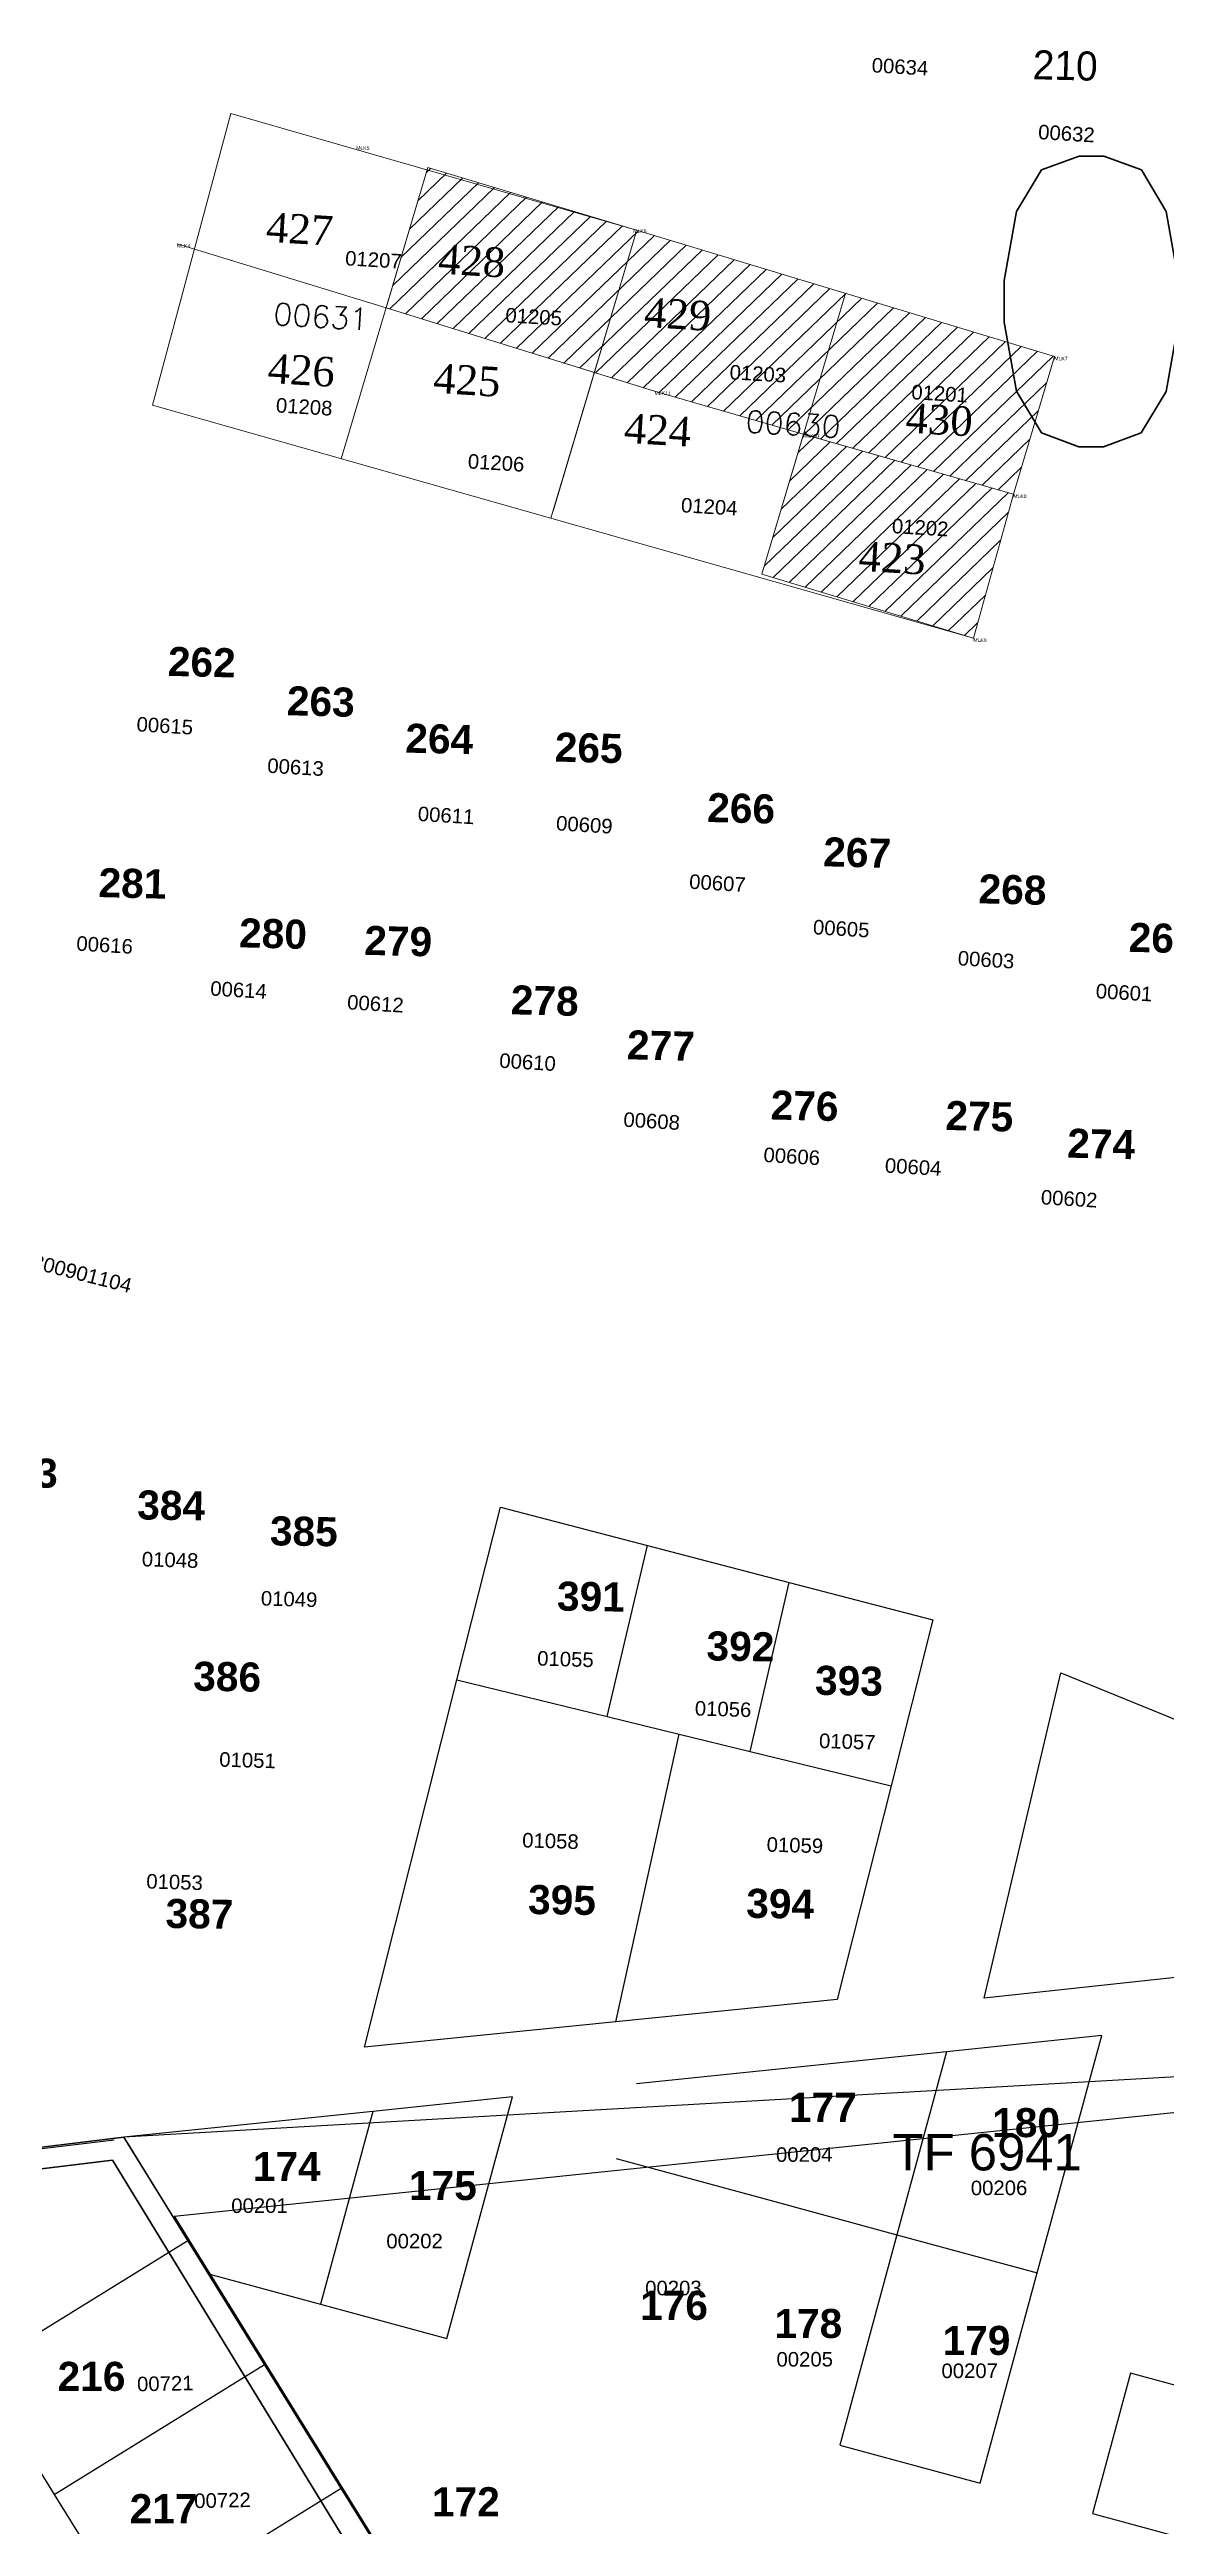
# Model space of a CAD drawing. Header units: metres. Extents: x 0 to 1324930, y 0 to 1631912.
# Drawn here: x 253923.9 to 254000.7, y 1630936.3 to 1631106.7 of the extents above; entities that cross this region are included whole.
import ezdxf
from ezdxf.enums import TextEntityAlignment as Align

# ---------------------------------------------------------------- set-up
doc = ezdxf.new("R2010")
doc.units = ezdxf.units.M
doc.header["$MEASUREMENT"] = 0
for name, color, linetype, lineweight in [('0 @ 1', 7, 'Continuous', 0), ('ASSIETTE IMMAT', 7, 'Continuous', 0), ('LimiteTF', 4, 'Continuous', 13), ('Numero_TF', 7, 'Continuous', 0), ('Régularisation', 1, 'Continuous', 40), ('Voirie', 252, 'Continuous', 0)]:
    doc.layers.add(name, color=color, linetype=linetype, lineweight=lineweight)
for name, color, linetype in [('A_revoir_niveau_0', 7, 'Continuous'), ('historique_numero_parcelle', 7, 'Continuous'), ('limites_parcelles', 7, 'Continuous'), ('limites_sections', 7, 'Continuous'), ('limites_tf', 7, 'Continuous'), ('numero_lot', 7, 'Continuous'), ('numero_parcelle', 7, 'Continuous'), ('toponymie', 7, 'Continuous')]:
    doc.layers.add(name, color=color, linetype=linetype)
doc.styles.get("Standard").update_dxf_attribs({"font": 'txt.shx'})
doc.styles.add('Style-Arial', font='arial.ttf')
doc.styles.add('Style-FANCY', font='times.ttf')
doc.styles.add('Style-txt', font='txt.shx')
doc.styles.add('style1', font='')
doc.styles.get('style1').set_extended_font_data('Times New Roman', bold=True)
pattern_1 = [(43.944, (253958.343, 1631091.1976), (-0.693956, 0.720017), [])]
pattern_2 = [(43.944, (253978.9209, 1631074.073), (-0.693956, 0.72002), [])]

# ---------------------------------------------------------------- blocks, each defined once
blk = doc.blocks.new('*U83')
at = {"layer": 'LimiteTF', "color": 5, "linetype": 'Continuous', "lineweight": 30}
for p, q in [((-172.680006, 62.459996, 0.00005), (69.929994, 87.669996, 0.00005)), ((-68.200006, -106.530004, 0.00005), (-172.680006, 62.459996, 0.00005)), ((-172.680006, 62.459996, 0.00005), (-68.160006, -106.530004, 0.00005))]:
    blk.add_line(p, q, dxfattribs=at)
blk = doc.blocks.new('*U84')
at = {"layer": 'LimiteTF', "color": 5, "linetype": 'Continuous', "lineweight": 30}
blk.add_line((-148.374134, 116.874969), (126.745866, 150.504969), dxfattribs=at)

msp = doc.modelspace()

# ---------------------------------------------------------------- hatches: boundary and pattern name
at = {"layer": 'A_revoir_niveau_0', "linetype": 'Continuous', "lineweight": 0}
h = msp.add_hatch(dxfattribs=at)
h.set_pattern_fill('HATCH', style=0, pattern_type=2)
h.set_pattern_definition(pattern_1)
h.paths.add_polyline_path([(253965.49123, 1631083.20074), (253975.70269, 1631080.25507), (253975.74151, 1631080.24395), (253990.16285, 1631076.11489), (253992.98085, 1631085.58557), (253964.0274, 1631094.34761), (253949.90052, 1631098.59006), (253947.03169, 1631088.94858), (253961.35462, 1631084.48878)])
h = msp.add_hatch(dxfattribs=at)
h.set_pattern_fill('HATCH', style=0, pattern_type=2)
h.set_pattern_definition(pattern_1)
h.paths.add_polyline_path([(253965.49123, 1631083.20074), (253975.70269, 1631080.25507), (253975.74151, 1631080.24395), (253990.16285, 1631076.11489), (253992.98085, 1631085.58557), (253964.0274, 1631094.34761), (253949.90052, 1631098.59006), (253947.03169, 1631088.94858), (253961.35462, 1631084.48878)])
h = msp.add_hatch(dxfattribs=at)
h.set_pattern_fill('HATCH', style=0, pattern_type=2)
h.set_pattern_definition(pattern_2)
h.paths.add_polyline_path([(253987.41293, 1631066.21389), (253990.16285, 1631076.11489), (253975.74151, 1631080.24395), (253972.87587, 1631070.61317)])
h = msp.add_hatch(dxfattribs=at)
h.set_pattern_fill('HATCH', style=0, pattern_type=2)
h.set_pattern_definition(pattern_2)
h.paths.add_polyline_path([(253987.41293, 1631066.21389), (253990.16285, 1631076.11489), (253975.74151, 1631080.24395), (253972.87587, 1631070.61317)])

# ---------------------------------------------------------------- linework, layer by layer
at = {"layer": 'A_revoir_niveau_0', "color": 7, "linetype": 'Continuous', "lineweight": 0}
for p, q in [((253936.37247, 1631102.30788), (253930.98171, 1631082.23782)), ((253936.37247, 1631102.30788), (253964.0274, 1631094.34761)), ((253949.90052, 1631098.59006), (253943.94004, 1631078.55823)), ((253932.66235, 1631093.33143), (253947.03169, 1631088.94858)), ((253964.22675, 1631094.14137), (253958.37072, 1631074.46057)), ((253964.22675, 1631094.14137), (253958.51873, 1631074.958)), ((253964.0274, 1631094.34761), (253992.98085, 1631085.58557)), ((253978.6038, 1631089.86347), (253972.87587, 1631070.61317)), ((253965.49123, 1631083.20074), (253947.03169, 1631088.94858)), ((253992.98085, 1631085.58557), (253990.16285, 1631076.11489))]:
    msp.add_line(p, q, dxfattribs=at)
at = {"layer": 'A_revoir_niveau_0', "color": 7, "linetype": 'Continuous', "lineweight": 0, "flags": 128}
msp.add_lwpolyline([(253965.49123, 1631083.20074), (253975.70269, 1631080.25507), (253975.74151, 1631080.24395), (253990.16285, 1631076.11489), (253992.98085, 1631085.58557), (253964.0274, 1631094.34761), (253949.90052, 1631098.59006), (253947.03169, 1631088.94858), (253961.35462, 1631084.48878), (253965.49123, 1631083.20074)], close=True, dxfattribs=at)
msp.add_lwpolyline([(253965.49123, 1631083.20074), (253975.70269, 1631080.25507), (253990.16285, 1631076.11489), (253987.41293, 1631066.21389)], dxfattribs=at)
at = {"layer": 'A_revoir_niveau_0', "color": 7, "linetype": 'Continuous', "lineweight": 0}
msp.add_3dface([(253987.41293, 1631066.21389), (253990.16285, 1631076.11489), (253975.74151, 1631080.24395), (253972.87587, 1631070.61317)], dxfattribs=at)
msp.add_3dface([(253987.41293, 1631066.21389), (253990.16285, 1631076.11489), (253975.74151, 1631080.24395), (253972.87587, 1631070.61317)], dxfattribs=at)
at = {"layer": 'ASSIETTE IMMAT', "color": 2, "linetype": 'Continuous', "lineweight": 30, "elevation": 0.00005, "flags": 128}
msp.add_lwpolyline([(254053.7681, 1630970.23752), (253929.00716, 1630963.07748), (253662.21702, 1630930.4745), (253668.92459, 1630987.70355), (253758.10269, 1631011.35984), (253787.05879, 1631102.33846), (253886.29869, 1631104.64374), (253995.61139, 1631247.19709)], dxfattribs=at)
at = {"layer": 'limites_parcelles'}
for p, q in [((253951.91007, 1630994.54218), (253954.9031, 1631006.4195)), ((253954.9031, 1631006.4195), (253965.00699, 1631003.78679)), ((253962.2303, 1630992.02351), (253965.00699, 1631003.78679)), ((253965.00699, 1631003.78679), (253974.74071, 1631001.25054)), ((253972.07551, 1630989.62077), (253974.74071, 1631001.25054)), ((253974.74071, 1631001.25054), (253984.61811, 1630998.67685)), ((253984.61811, 1630998.67685), (253981.74907, 1630987.2599)), ((253945.54337, 1630969.27716), (253951.91007, 1630994.54218)), ((253951.91007, 1630994.54218), (253962.2303, 1630992.02351)), ((253988.15694, 1630972.64365), (253993.42356, 1630995.0325)), ((253993.42356, 1630995.0325), (254035.57777, 1630977.77978)), ((253962.2303, 1630992.02351), (253967.18481, 1630990.81436)), ((253962.84184, 1630971.02321), (253967.18481, 1630990.81436)), ((253967.18481, 1630990.81436), (253972.07551, 1630989.62077)), ((253972.07551, 1630989.62076), (253972.07551, 1630989.62077)), ((253972.07551, 1630989.62077), (253981.74907, 1630987.2599)), ((253981.74907, 1630987.2599), (253978.05464, 1630972.55873)), ((254035.57777, 1630977.77978), (253988.15694, 1630972.64365)), ((253978.05464, 1630972.55873), (253962.84184, 1630971.02321)), ((253962.84184, 1630971.02321), (253945.54337, 1630969.27716)), ((253996.23517, 1630970.06326), (253985.57301, 1630968.95533)), ((253991.80906, 1630953.75124), (253996.23517, 1630970.06326)), ((253985.57301, 1630968.95533), (253964.24868, 1630966.73949)), ((253985.57301, 1630968.95533), (253982.15812, 1630956.36946)), ((253955.71895, 1630965.85315), (253946.123, 1630964.85602)), ((253951.20701, 1630949.22402), (253955.71895, 1630965.85315)), ((253946.123, 1630964.85602), (253929.00716, 1630963.07748)), ((253946.123, 1630964.85602), (253942.52116, 1630951.58112)), ((253910.42151, 1630960.80558), (253929.00716, 1630963.07748)), ((253929.00716, 1630963.07748), (253933.41403, 1630955.951)), ((253962.85582, 1630961.606), (253972.50697, 1630958.98773)), ((253972.50697, 1630958.98773), (253982.15812, 1630956.36946)), ((253933.41403, 1630955.951), (253918.95485, 1630947.00819)), ((253933.41403, 1630955.951), (253934.82625, 1630953.66726)), ((253982.15812, 1630956.36946), (253978.23032, 1630941.89319)), ((253982.15812, 1630956.36946), (253991.80906, 1630953.75124)), ((253934.82625, 1630953.66726), (253942.52116, 1630951.58112)), ((253987.88138, 1630939.2746), (253991.80906, 1630953.75124)), ((253942.52116, 1630951.58112), (253951.20701, 1630949.22402)), ((253918.95485, 1630947.00819), (253924.21564, 1630938.50252)), ((253924.21564, 1630938.50252), (253938.67539, 1630947.44563)), ((253998.22089, 1630946.83104), (253995.6023, 1630937.17998)), ((254012.69761, 1630942.90364), (253998.22089, 1630946.83104)), ((253978.23032, 1630941.89319), (253987.88138, 1630939.2746)), ((253924.21564, 1630938.50252), (253929.47644, 1630929.99684)), ((253929.47644, 1630929.99684), (253943.93613, 1630938.93995)), ((253995.6023, 1630937.17998), (254010.07908, 1630933.25279))]:
    msp.add_line(p, q, dxfattribs=at)
at = {"layer": 'limites_sections', "color": 112, "linetype": 'Continuous', "lineweight": 40, "flags": 128}
for points in [[(253674.5907, 1631377.4081), (253696.53778, 1631631.55299), (253757.0504, 1631605.0124), (254274.3391, 1631378.1314), (254391.23009, 1631349.84463), (254373.7007, 1631270.31254), (254242.09831, 1630809.46707), (253976.91465, 1630881.7928), (253928.21617, 1630961.4925), (253736.80282, 1630938.19152), (253609.69659, 1630931.39724), (253609.13338, 1630987.02081), (253623.83294, 1631051.57557), (253646.24496, 1631234.3197), (253674.5907, 1631377.4081)], [(254450.84006, 1630759.17525), (254395.3871, 1630569.1026), (254353.2541, 1630409.5098), (254348.49226, 1630392.38815), (254237.72828, 1630442.84484), (254040.03808, 1630496.89822), (253942.17203, 1630521.14592), (253859.1482, 1630539.48477), (253853.18689, 1630453.72681), (253808.24301, 1630442.91488), (253793.1789, 1630438.29059), (253774.7544, 1630423.15502), (253711.13409, 1630399.98221), (253678.01584, 1630518.05282), (253627.84835, 1630688.3893), (253621.62441, 1630712.82884), (253610.97515, 1630786.91817), (253609.69659, 1630931.39724), (253737.56631, 1630938.28485), (253928.21617, 1630961.4925), (253976.91465, 1630881.7928), (254242.09831, 1630809.46707), (254450.84006, 1630759.17525)]]:
    msp.add_lwpolyline(points, close=True, dxfattribs=at)
at = {"layer": 'limites_tf', "color": 5, "linetype": 'Continuous', "lineweight": 30}
for p, q in [((254033.53946, 1630794.06783), (253929.00716, 1630963.07748)), ((254036.93922, 1630788.65182), (253932.45922, 1630957.64182)), ((253932.45922, 1630957.64182), (254036.97922, 1630788.65182))]:
    msp.add_line(p, q, dxfattribs=at)
at = {"layer": 'Régularisation', "color": 7, "lineweight": 0}
msp.add_line((253987.41293, 1631066.21389), (253930.98171, 1631082.23782), dxfattribs=at)
at = {"layer": 'voirie', "color": 7, "linetype": 'Continuous', "lineweight": 80}
msp.add_open_spline([(253618.55824, 1630811.93265), (253615.63997, 1630812.82328), (253612.72169, 1630813.71392), (253609.80341, 1630814.60455), (253607.05162, 1630815.44437), (253604.28836, 1630818.63114), (253604.598, 1630821.48949), (253608.87948, 1630861.01292), (253613.67903, 1630900.534), (253618.0762, 1630940.07349), (253623.13628, 1630985.57397), (253628.26861, 1631030.97607), (253633.22377, 1631076.57602), (253634.31753, 1631086.64138), (253634.39086, 1631096.77214), (253634.41747, 1631106.86791), (253634.44129, 1631115.90721), (253633.98282, 1631124.94361), (253633.08346, 1631133.97814), (253632.01873, 1631144.67388), (253630.47772, 1631155.23103), (253628.29266, 1631165.75292), (253626.55485, 1631174.1211), (253624.46273, 1631182.35637), (253622.24574, 1631190.5837), (253615.78429, 1631214.56245), (253606.59298, 1631237.58606), (253600.20021, 1631261.73134), (253597.02759, 1631273.71423), (253595.43699, 1631285.93114), (253594.14985, 1631298.19839), (253593.06189, 1631308.5673), (253593.03743, 1631319.04618), (253593.55566, 1631329.43791), (253594.18821, 1631342.12203), (253596.8899, 1631354.52544), (253600.11073, 1631367.00814), (253602.25784, 1631375.32955), (253604.95445, 1631382.5885), (253611.01108, 1631389.97685), (253613.64233, 1631393.18665), (253616.79236, 1631396.78606), (253620.28523, 1631395.97577), (253624.37848, 1631395.0262), (253628.45969, 1631393.20247), (253632.60674, 1631392.01069), (253636.54384, 1631390.87924), (253640.4687, 1631389.65467), (253644.4538, 1631388.7467), (253649.76195, 1631387.53729), (253655.40542, 1631388.43188), (253660.81272, 1631389.2975), (253665.21546, 1631390.00231), (253669.48953, 1631390.98203), (253673.64437, 1631392.89826), (253678.23814, 1631395.01694), (253682.491, 1631397.4358), (253686.07303, 1631400.81374), (253690.2231, 1631404.72736), (253694.32327, 1631408.6534), (253698.38904, 1631412.63602), (253711.29332, 1631425.2764), (253724.0934, 1631438.01181), (253737.03345, 1631450.61692), (253740.95536, 1631454.43732), (253745.02888, 1631458.08556), (253749.10996, 1631461.74575), (253753.83581, 1631465.98421), (253758.82834, 1631469.83763), (253764.00603, 1631473.56729), (253774.84124, 1631481.37225), (253786.41248, 1631487.56758), (253798.46204, 1631493.48), (253808.96389, 1631498.63299), (253819.55777, 1631502.66611), (253830.92502, 1631505.69349), (253838.2665, 1631507.6487), (253845.65504, 1631508.61555), (253853.09052, 1631508.93165), (253861.20689, 1631509.27669), (253869.39863, 1631508.89186), (253877.51441, 1631507.75705), (253885.4398, 1631506.64885), (253893.54476, 1631505.62291), (253900.744, 1631502.22811), (253936.62922, 1631485.30643), (253972.51445, 1631468.38475), (254008.39968, 1631451.46308)], degree=3, knots=[0, 0, 0, 0, 0.008738248, 0.008738248, 0.008738248, 0.016977969, 0.016977969, 0.016977969, 0.130911466, 0.130911466, 0.130911466, 0.262021663, 0.262021663, 0.262021663, 0.290961855, 0.290961855, 0.290961855, 0.316873591, 0.316873591, 0.316873591, 0.347549798, 0.347549798, 0.347549798, 0.371946938, 0.371946938, 0.371946938, 0.443052896, 0.443052896, 0.443052896, 0.478341576, 0.478341576, 0.478341576, 0.508169358, 0.508169358, 0.508169358, 0.544577094, 0.544577094, 0.544577094, 0.568847772, 0.568847772, 0.568847772, 0.579391936, 0.579391936, 0.579391936, 0.591748551, 0.591748551, 0.591748551, 0.603479571, 0.603479571, 0.603479571, 0.619105246, 0.619105246, 0.619105246, 0.631827968, 0.631827968, 0.631827968, 0.645894731, 0.645894731, 0.645894731, 0.66219222, 0.66219222, 0.66219222, 0.713918545, 0.713918545, 0.713918545, 0.729595902, 0.729595902, 0.729595902, 0.747750107, 0.747750107, 0.747750107, 0.785740962, 0.785740962, 0.785740962, 0.818852057, 0.818852057, 0.818852057, 0.840236657, 0.840236657, 0.840236657, 0.863579545, 0.863579545, 0.863579545, 0.886374843, 0.886374843, 0.886374843, 1, 1, 1, 1], dxfattribs=at)

# ---------------------------------------------------------------- block references
at = {"layer": 'limites_tf', "color": 5, "linetype": 'Continuous', "lineweight": 30}
for name, p in [('*U83', (254105.14311, 1630895.17252, -0.00005)), ('*U84', (253801.60151, 1630812.40108))]:
    msp.add_blockref(name, p, dxfattribs=at)

# ---------------------------------------------------------------- texts
at = {"layer": '0 @ 1', "color": 7, "linetype": 'Continuous', "lineweight": 0, "style": 'Style-FANCY'}
for s, p in [('427', (253941.09756, 1631094.36212)), ('428', (253952.92887, 1631092.17444)), ('429', (253967.09063, 1631088.50259)), ('426', (253941.21259, 1631084.65203)), ('425', (253952.59646, 1631083.97017)), ('424', (253965.70864, 1631080.53482)), ('430', (253985.0696, 1631081.24069)), ('423', (253981.83644, 1631071.73114))]:
    msp.add_text(s, height=2.031998, rotation=356.57223, dxfattribs=at).set_placement(p, align=Align.MIDDLE_CENTER)
at = {"layer": 'historique_numero_parcelle', "color": 7, "lineweight": 0, "style": 'Style-txt'}
for s, p in [('00631', (253942.55977, 1631088.3348)), ('00630', (253975.02178, 1631080.93665))]:
    msp.add_text(s, height=1.524, rotation=356.57223, dxfattribs=at).set_placement(p, align=Align.MIDDLE_CENTER)
at = {"layer": 'limites_sections', "color": 3, "lineweight": 30, "style": 'Style-txt'}
msp.add_text('009', height=19.99996, rotation=359.9442, dxfattribs=at).set_placement((254012.66535, 1631089.36529), align=Align.MIDDLE_CENTER)
at = {"layer": 'numero_lot', "color": 7, "lineweight": 0, "insert": (253993.7278, 1631105.6002), "char_height": 1.999996, "attachment_point": 5, "rotation": 358.5699787, "line_spacing_factor": 0.6}
msp.add_mtext('\\fComic Sans MS|b0|i0|c00|p71;210', dxfattribs=at)
at = {"layer": 'numero_lot', "color": 7, "lineweight": 0, "char_height": 2, "attachment_point": 7, "rotation": 358.5699787, "line_spacing_factor": 0.72, "style": 'style1'}
for s, insert in [('\\fArial|b1|i0|c00|p39;262', (253932.01154, 1631063.59279)), ('\\fArial|b1|i0|c00|p39;263', (253940.19327, 1631060.87896)), ('\\fArial|b1|i0|c00|p39;264', (253948.33759, 1631058.31158)), ('\\fArial|b1|i0|c00|p39;265', (253958.61243, 1631057.6966)), ('\\fArial|b1|i0|c00|p39;266', (253969.09232, 1631053.53786)), ('\\fArial|b1|i0|c00|p39;267', (253977.07181, 1631050.49047)), ('\\fArial|b1|i0|c00|p39;281', (253927.2467, 1631048.37304)), ('\\fArial|b1|i0|c00|p39;268', (253987.74994, 1631047.94362)), ('\\fArial|b1|i0|c00|p39;280', (253936.9078, 1631044.91568)), ('\\fArial|b1|i0|c00|p39;279', (253945.51674, 1631044.40025)), ('\\fArial|b1|i0|c00|p39;269', (253998.0703, 1631044.60706)), ('\\fArial|b1|i0|c00|p39;278', (253955.58869, 1631040.30682)), ('\\fArial|b1|i0|c00|p39;277', (253963.57322, 1631037.24264)), ('\\fArial|b1|i0|c00|p39;276', (253973.45516, 1631033.07211)), ('\\fArial|b1|i0|c00|p39;275', (253985.47035, 1631032.35094)), ('\\fArial|b1|i0|c00|p39;274', (253993.84683, 1631030.47365))]:
    msp.add_mtext(s, dxfattribs=dict(at, insert=insert))
at = {"layer": 'numero_lot', "color": 7, "linetype": 'Continuous', "lineweight": 0, "char_height": 2, "attachment_point": 7, "rotation": 359.0000236, "line_spacing_factor": 0.72, "style": 'style1'}
for s, insert in [('\\fArial|b1|i0|c00|p39;383', (253919.78609, 1631007.80138)), ('\\fArial|b1|i0|c00|p39;384', (253929.91355, 1631005.55579)), ('\\fArial|b1|i0|c00|p39;385', (253939.03564, 1631003.77261)), ('\\fArial|b1|i0|c00|p39;391', (253958.7699, 1630999.28128)), ('\\fArial|b1|i0|c00|p39;392', (253969.05089, 1630995.85393)), ('\\fArial|b1|i0|c00|p39;386', (253933.7631, 1630993.77296)), ('\\fArial|b1|i0|c00|p39;393', (253976.5118, 1630993.49077)), ('\\fArial|b1|i0|c00|p39;395', (253956.78346, 1630978.40761)), ('\\fArial|b1|i0|c00|p39;387', (253931.85611, 1630977.45077)), ('\\fArial|b1|i0|c00|p39;394', (253971.78321, 1630978.14579))]:
    msp.add_mtext(s, dxfattribs=dict(at, insert=insert))
at = {"layer": 'numero_lot', "color": 7, "linetype": 'Continuous', "lineweight": 0, "char_height": 2, "attachment_point": 7, "line_spacing_factor": 0.72, "style": 'style1'}
for s, insert in [('\\fArial|b1|i0|c00|p39;177', (253974.73244, 1630964.13301)), ('\\fArial|b1|i0|c00|p39;180', (253988.70835, 1630963.05089)), ('\\fArial|b1|i0|c00|p39;174', (253937.8793, 1630960.05424)), ('\\fArial|b1|i0|c00|p39;175', (253948.6108, 1630958.72239)), ('\\fArial|b1|i0|c00|p39;176', (253964.50008, 1630950.48161)), ('\\fArial|b1|i0|c00|p39;178', (253973.73416, 1630949.233)), ('\\fArial|b1|i0|c00|p39;179', (253985.29756, 1630948.06764)), ('\\fArial|b1|i0|c00|p39;216', (253924.4539, 1630945.59533)), ('\\fArial|b1|i0|c00|p39;217', (253929.40707, 1630936.52069)), ('\\fArial|b1|i0|c00|p39;172', (253950.19141, 1630936.99668))]:
    msp.add_mtext(s, dxfattribs=dict(at, insert=insert))
at = {"layer": 'numero_parcelle', "color": 5, "lineweight": 0, "style": 'Style-Arial'}
for s, rotation, p in [('00634', 356.57, (253980.45902, 1631106.14523)), ('00632', 356.57, (253991.90366, 1631101.54924)), ('01207', 356.57, (253944.25731, 1631092.86468)), ('01205', 356.57, (253955.27406, 1631088.94658)), ('01203', 356.57, (253970.68832, 1631085.02501)), ('01208', 356.57, (253939.49729, 1631082.74658)), ('01201', 356.57, (253983.18345, 1631083.65477)), ('01206', 356.57, (253952.69213, 1631078.89105)), ('01204', 356.57, (253967.3474, 1631075.87464)), ('01202', 356.57, (253981.84851, 1631074.4406)), ('00615', 356.57, (253929.91566, 1631060.80471)), ('00613', 356.57, (253938.90537, 1631057.95454)), ('00611', 356.57, (253949.25274, 1631054.63778)), ('00609', 356.57, (253958.75941, 1631053.99094)), ('00607', 356.57, (253967.91021, 1631049.97544)), ('00605', 356.57, (253976.4213, 1631046.84578)), ('00616', 356.57, (253925.77844, 1631045.72069)), ('00603', 356.57, (253986.37747, 1631044.70814)), ('00614', 356.57, (253934.98446, 1631042.62643)), ('00612', 356.57, (253944.39602, 1631041.67711)), ('00601', 356.57, (253995.86421, 1631042.44455)), ('00610', 356.57, (253954.85539, 1631037.66022)), ('00608', 356.57, (253963.38796, 1631033.60474)), ('00606', 356.57, (253973.01891, 1631031.17841)), ('00604', 356.57, (253981.36582, 1631030.44699)), ('00602', 356.57, (253992.08903, 1631028.26337)), ('01048', 358.26587, (253930.25972, 1631003.35812, 0.00002)), ('01049', 358.26587, (253938.44369, 1631000.66285, 0.00002)), ('01055', 358.26587, (253957.44204, 1630996.53162, 0.00002)), ('01056', 358.26587, (253968.27944, 1630993.09392, 0.00002)), ('01057', 358.26587, (253976.8192, 1630990.85652, 0.00002)), ('01051', 358.26587, (253935.58377, 1630989.57496, 0.00002)), ('01058', 358.26587, (253956.41213, 1630984.01956, 0.00002)), ('01059', 358.26587, (253973.21684, 1630983.72623, 0.00002)), ('01053', 358.26587, (253930.56841, 1630981.19313, 0.00002)), ('00204', 0.13636, (253973.84119, 1630962.37923, -256204.48438)), ('00206', 0.13636, (253987.23587, 1630960.08651, -256204.48438)), ('00201', 0.13636, (253936.38876, 1630958.86301, -256204.48438)), ('00202', 0.13636, (253947.05129, 1630956.42704, -256204.48438)), ('00203', 0.13636, (253964.84581, 1630953.19614, -256204.48438)), ('00205', 0.13636, (253973.87471, 1630948.29493, -256204.48438)), ('00721', 1.13223, (253929.90248, 1630946.59161)), ('00207', 0.13636, (253985.21645, 1630947.50148, -256204.48438)), ('00722', 1.13223, (253933.8357, 1630938.55675))]:
    msp.add_text(s, height=1, rotation=rotation, dxfattribs=at).set_placement(p, align=Align.TOP_LEFT)
at = {"layer": 'numero_parcelle', "color": 5, "linetype": 'Continuous', "lineweight": 40, "insert": (253917.5985, 1631025.17288), "char_height": 1, "attachment_point": 1, "rotation": 345.7605926, "line_spacing_factor": 0.6}
msp.add_mtext('\\fArial|b0|i0|c00|p39;0133011300901104', dxfattribs=at)
at = {"layer": 'numero_tf', "color": 4, "linetype": 'Continuous', "lineweight": 0, "style": 'Style-Arial'}
msp.add_text('TF 6941', height=2.5, dxfattribs=at).set_placement((253981.85853, 1630963.29156, 0), align=Align.TOP_LEFT)
at = {"layer": 'toponymie', "color": 7, "linetype": 'Continuous', "lineweight": 0, "style": 'Style-Arial'}
for s, p in [('MLK5', (253944.98057, 1631100.06758)), ('MLK5', (253944.98057, 1631100.06758)), ('MLK5', (253944.98057, 1631100.06758)), ('MLK5', (253944.98057, 1631100.06758)), ('MLK5', (253944.98057, 1631100.06758)), ('MLK5', (253944.98057, 1631100.06758)), ('MLK5', (253944.98057, 1631100.06758)), ('MLK5', (253944.98057, 1631100.06758)), ('MLK5', (253944.98057, 1631100.06758)), ('MLK5', (253944.98057, 1631100.06758)), ('MLK5', (253944.98057, 1631100.06758)), ('MLK5', (253944.98057, 1631100.06758)), ('MLK4', (253932.66235, 1631093.33143)), ('MLK4', (253932.66235, 1631093.33143)), ('MLK4', (253932.66235, 1631093.33143)), ('MLK4', (253932.66235, 1631093.33143)), ('MLK4', (253932.66235, 1631093.33143)), ('MLK4', (253932.66235, 1631093.33143)), ('MLK4', (253932.66235, 1631093.33143)), ('MLK4', (253932.66235, 1631093.33143)), ('MLK4', (253932.66235, 1631093.33143)), ('MLK4', (253932.66235, 1631093.33143)), ('MLK4', (253932.66235, 1631093.33143)), ('MLK4', (253932.66235, 1631093.33143)), ('MLK6', (253964.0274, 1631094.34761)), ('MLK6', (253964.0274, 1631094.34761)), ('MLK6', (253964.0274, 1631094.34761)), ('MLK6', (253964.0274, 1631094.34761)), ('MLK6', (253964.0274, 1631094.34761)), ('MLK6', (253964.0274, 1631094.34761)), ('MLK6', (253964.0274, 1631094.34761)), ('MLK6', (253964.0274, 1631094.34761)), ('MLK6', (253964.0274, 1631094.34761)), ('MLK6', (253964.0274, 1631094.34761)), ('MLK6', (253964.0274, 1631094.34761)), ('MLK6', (253964.0274, 1631094.34761)), ('MLK7', (253992.98085, 1631085.58557)), ('MLK7', (253992.98085, 1631085.58557)), ('MLK7', (253992.98085, 1631085.58557)), ('MLK7', (253992.98085, 1631085.58557)), ('MLK7', (253992.98085, 1631085.58557)), ('MLK7', (253992.98085, 1631085.58557)), ('MLK7', (253992.98085, 1631085.58557)), ('MLK7', (253992.98085, 1631085.58557)), ('MLK7', (253992.98085, 1631085.58557)), ('MLK7', (253992.98085, 1631085.58557)), ('MLK7', (253992.98085, 1631085.58557)), ('MLK7', (253992.98085, 1631085.58557)), ('MLK11', (253965.49123, 1631083.20074)), ('MLK11', (253965.49123, 1631083.20074)), ('MLK11', (253965.49123, 1631083.20074)), ('MLK11', (253965.49123, 1631083.20074)), ('MLK11', (253965.49123, 1631083.20074)), ('MLK11', (253965.49123, 1631083.20074)), ('MLK11', (253965.49123, 1631083.20074)), ('MLK11', (253965.49123, 1631083.20074)), ('MLK11', (253965.49123, 1631083.20074)), ('MLK11', (253965.49123, 1631083.20074)), ('MLK11', (253965.49123, 1631083.20074)), ('MLK11', (253965.49123, 1631083.20074)), ('MLK10', (253975.70269, 1631080.25507)), ('MLK10', (253975.70269, 1631080.25507)), ('MLK10', (253975.70269, 1631080.25507)), ('MLK10', (253975.70269, 1631080.25507)), ('MLK10', (253975.70269, 1631080.25507)), ('MLK10', (253975.70269, 1631080.25507)), ('MLK10', (253975.70269, 1631080.25507)), ('MLK10', (253975.70269, 1631080.25507)), ('MLK10', (253975.70269, 1631080.25507)), ('MLK10', (253975.70269, 1631080.25507)), ('MLK10', (253975.70269, 1631080.25507)), ('MLK10', (253975.70269, 1631080.25507)), ('MLK8', (253990.16285, 1631076.11489)), ('MLK8', (253990.16285, 1631076.11489)), ('MLK8', (253990.16285, 1631076.11489)), ('MLK8', (253990.16285, 1631076.11489)), ('MLK8', (253990.16285, 1631076.11489)), ('MLK8', (253990.16285, 1631076.11489)), ('MLK8', (253990.16285, 1631076.11489)), ('MLK8', (253990.16285, 1631076.11489)), ('MLK8', (253990.16285, 1631076.11489)), ('MLK8', (253990.16285, 1631076.11489)), ('MLK8', (253990.16285, 1631076.11489)), ('MLK8', (253990.16285, 1631076.11489)), ('MLK9', (253987.41293, 1631066.21389)), ('MLK9', (253987.41293, 1631066.21389)), ('MLK9', (253987.41293, 1631066.21389)), ('MLK9', (253987.41293, 1631066.21389)), ('MLK9', (253987.41293, 1631066.21389)), ('MLK9', (253987.41293, 1631066.21389)), ('MLK9', (253987.41293, 1631066.21389)), ('MLK9', (253987.41293, 1631066.21389)), ('MLK9', (253987.41293, 1631066.21389)), ('MLK9', (253987.41293, 1631066.21389)), ('MLK9', (253987.41293, 1631066.21389)), ('MLK9', (253987.41293, 1631066.21389))]:
    msp.add_text(s, height=0.25, rotation=358.9441, dxfattribs=at).set_placement(p, align=Align.TOP_LEFT)

doc.saveas('drawing.dxf')
